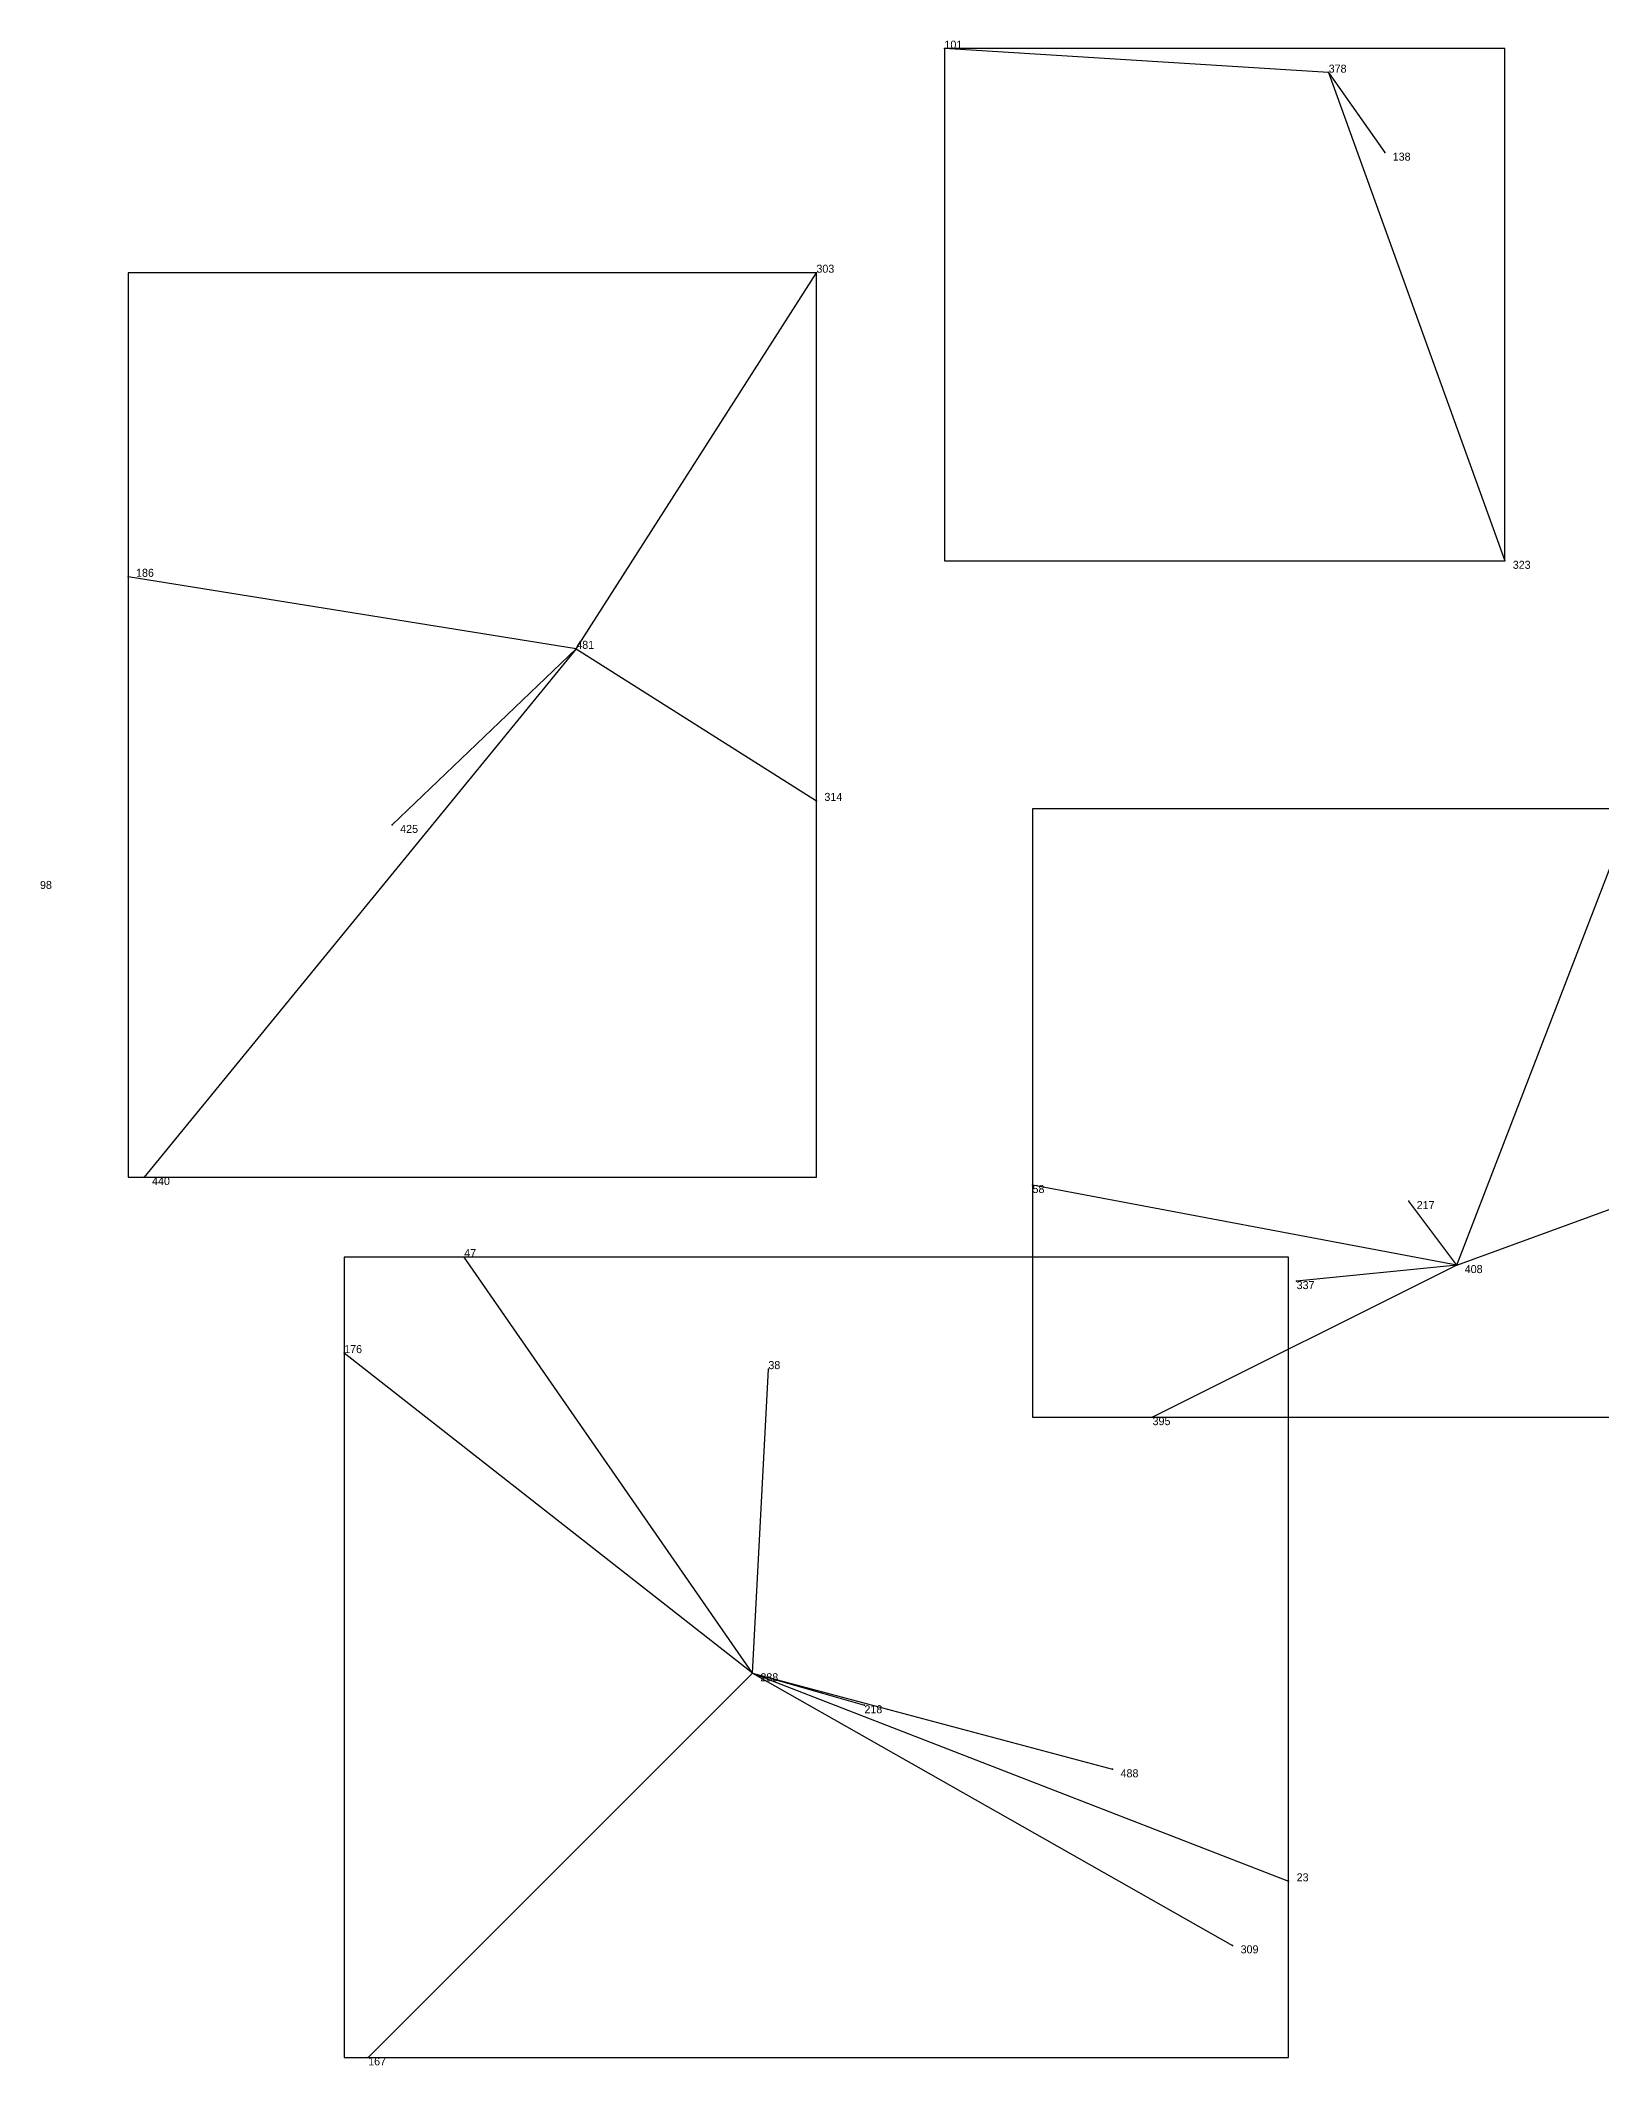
# Model space of a CAD drawing. Extents: x 0 to 1, y 0 to 1.
# Drawn here: x 0.2801 to 0.4751, y 0.74 to 0.993 of the extents above; entities that cross this region are included whole.
import ezdxf

# ---------------------------------------------------------------- set-up
doc = ezdxf.new("R2010")
doc.units = 0
for name, color, linetype in [('Clients', 3, 'CONTINUOUS'), ('Facilities', 3, 'CONTINUOUS'), ('Facilities_lines', 3, 'CONTINUOUS'), ('Min_max_boxes', 1, 'CONTINUOUS'), ('Normals', 1, 'CONTINUOUS'), ('Source_points', 5, 'CONTINUOUS'), ('Text', 3, 'CONTINUOUS')]:
    doc.layers.add(name, color=color, linetype=linetype)

msp = doc.modelspace()

# ---------------------------------------------------------------- linework, layer by layer
at = {"layer": 'Clients', "color": 5}
for p in [(0.393, 0.992), (0.448, 0.979), (0.377, 0.964), (0.463, 0.928), (0.291, 0.926), (0.377, 0.898), (0.324, 0.895), (0.293, 0.851), (0.404, 0.85), (0.451, 0.848), (0.333, 0.841), (0.437, 0.838), (0.318, 0.829), (0.371, 0.827), (0.419, 0.821), (0.383, 0.785), (0.414, 0.777), (0.436, 0.763), (0.429, 0.755), (0.321, 0.741)]:
    msp.add_point(p, dxfattribs=at)
at = {"layer": 'Facilities', "color": 3}
for p in [(0.441, 0.989), (0.347, 0.917), (0.457, 0.84), (0.369, 0.789)]:
    msp.add_point(p, dxfattribs=at)
at = {"layer": 'Facilities_lines', "color": 3}
for p, q in [((0.441, 0.989), (0.393, 0.992)), ((0.441, 0.989), (0.448, 0.979)), ((0.441, 0.989), (0.463, 0.928)), ((0.347, 0.917), (0.377, 0.964)), ((0.347, 0.917), (0.291, 0.926)), ((0.347, 0.917), (0.293, 0.851)), ((0.347, 0.917), (0.324, 0.895)), ((0.347, 0.917), (0.377, 0.898)), ((0.457, 0.84), (0.479, 0.897)), ((0.457, 0.84), (0.498, 0.855)), ((0.457, 0.84), (0.404, 0.85)), ((0.457, 0.84), (0.451, 0.848)), ((0.369, 0.789), (0.333, 0.841)), ((0.457, 0.84), (0.419, 0.821)), ((0.457, 0.84), (0.437, 0.838)), ((0.369, 0.789), (0.318, 0.829)), ((0.369, 0.789), (0.371, 0.827)), ((0.369, 0.789), (0.321, 0.741)), ((0.369, 0.789), (0.436, 0.763)), ((0.369, 0.789), (0.383, 0.785)), ((0.369, 0.789), (0.429, 0.755)), ((0.369, 0.789), (0.414, 0.777))]:
    msp.add_line(p, q, dxfattribs=at)
at = {"layer": 'Min_max_boxes', "color": 1}
for p, q in [((0.463, 0.992), (0.393, 0.992)), ((0.393, 0.992), (0.393, 0.928)), ((0.463, 0.992), (0.393, 0.992)), ((0.393, 0.992), (0.393, 0.928)), ((0.393, 0.992), (0.393, 0.992)), ((0.463, 0.928), (0.463, 0.992)), ((0.463, 0.928), (0.463, 0.992)), ((0.463, 0.992), (0.463, 0.992)), ((0.377, 0.964), (0.291, 0.964)), ((0.291, 0.964), (0.291, 0.851)), ((0.377, 0.964), (0.291, 0.964)), ((0.291, 0.964), (0.291, 0.851)), ((0.291, 0.964), (0.291, 0.964)), ((0.377, 0.851), (0.377, 0.964)), ((0.377, 0.851), (0.377, 0.964)), ((0.377, 0.964), (0.377, 0.964)), ((0.393, 0.928), (0.463, 0.928)), ((0.393, 0.928), (0.463, 0.928)), ((0.393, 0.928), (0.393, 0.928)), ((0.463, 0.928), (0.463, 0.928)), ((0.498, 0.897), (0.404, 0.897)), ((0.404, 0.897), (0.404, 0.821)), ((0.498, 0.897), (0.404, 0.897)), ((0.404, 0.897), (0.404, 0.821)), ((0.404, 0.897), (0.404, 0.897)), ((0.291, 0.851), (0.377, 0.851)), ((0.291, 0.851), (0.377, 0.851)), ((0.291, 0.851), (0.291, 0.851)), ((0.377, 0.851), (0.377, 0.851)), ((0.436, 0.841), (0.318, 0.841)), ((0.318, 0.841), (0.318, 0.741)), ((0.436, 0.841), (0.318, 0.841)), ((0.318, 0.841), (0.318, 0.741)), ((0.318, 0.841), (0.318, 0.841)), ((0.436, 0.741), (0.436, 0.841)), ((0.436, 0.741), (0.436, 0.841)), ((0.436, 0.841), (0.436, 0.841)), ((0.404, 0.821), (0.498, 0.821)), ((0.404, 0.821), (0.498, 0.821)), ((0.404, 0.821), (0.404, 0.821)), ((0.318, 0.741), (0.436, 0.741)), ((0.318, 0.741), (0.436, 0.741)), ((0.318, 0.741), (0.318, 0.741)), ((0.436, 0.741), (0.436, 0.741))]:
    msp.add_line(p, q, dxfattribs=at)
at = {"layer": 'Normals', "color": 1}
for p, q in [((0.393, 0.992), (0.393, 0.992, 0.1)), ((0.441, 0.989), (0.441, 0.989, 0.1)), ((0.448, 0.979), (0.448, 0.979, 0.1)), ((0.377, 0.964), (0.377, 0.964, 0.1)), ((0.463, 0.928), (0.463, 0.928, 0.1)), ((0.291, 0.926), (0.291, 0.926, 0.1)), ((0.347, 0.917), (0.347, 0.917, 0.1)), ((0.377, 0.898), (0.377, 0.898, 0.1)), ((0.324, 0.895), (0.324, 0.895, 0.1)), ((0.293, 0.851), (0.293, 0.851, 0.1)), ((0.404, 0.85), (0.404, 0.85, 0.1)), ((0.451, 0.848), (0.451, 0.848, 0.1)), ((0.333, 0.841), (0.333, 0.841, 0.1)), ((0.437, 0.838), (0.437, 0.838, 0.1)), ((0.457, 0.84), (0.457, 0.84, 0.1)), ((0.318, 0.829), (0.318, 0.829, 0.1)), ((0.371, 0.827), (0.371, 0.827, 0.1)), ((0.419, 0.821), (0.419, 0.821, 0.1)), ((0.369, 0.789), (0.369, 0.789, 0.1)), ((0.383, 0.785), (0.383, 0.785, 0.1)), ((0.414, 0.777), (0.414, 0.777, 0.1)), ((0.436, 0.763), (0.436, 0.763, 0.1)), ((0.429, 0.755), (0.429, 0.755, 0.1)), ((0.321, 0.741), (0.321, 0.741, 0.1))]:
    msp.add_line(p, q, dxfattribs=at)
at = {"layer": 'Source_points', "color": 5}
for p in [(0.393, 0.992), (0.441, 0.989), (0.448, 0.979), (0.377, 0.964), (0.463, 0.928), (0.291, 0.926), (0.347, 0.917), (0.377, 0.898), (0.324, 0.895), (0.293, 0.851), (0.404, 0.85), (0.451, 0.848), (0.333, 0.841), (0.437, 0.838), (0.457, 0.84), (0.318, 0.829), (0.371, 0.827), (0.419, 0.821), (0.369, 0.789), (0.383, 0.785), (0.414, 0.777), (0.436, 0.763), (0.429, 0.755), (0.321, 0.741)]:
    msp.add_point(p, dxfattribs=at)

# ---------------------------------------------------------------- texts
at = {"layer": 'Text', "color": 3}
for s, p in [('101', (0.393, 0.992)), ('378', (0.441, 0.989)), ('138', (0.449, 0.978)), ('303', (0.377, 0.964)), ('186', (0.292, 0.926)), ('323', (0.464, 0.927)), ('481', (0.347, 0.917)), ('314', (0.378, 0.898)), ('425', (0.325, 0.894)), ('98', (0.28, 0.887)), ('440', (0.294, 0.85)), ('58', (0.404, 0.849)), ('217', (0.452, 0.847)), ('47', (0.333, 0.841)), ('337', (0.437, 0.837)), ('408', (0.458, 0.839)), ('176', (0.318, 0.829)), ('38', (0.371, 0.827)), ('395', (0.419, 0.82)), ('288', (0.37, 0.788)), ('218', (0.383, 0.784)), ('488', (0.415, 0.776)), ('23', (0.437, 0.763)), ('309', (0.43, 0.754)), ('167', (0.321, 0.74))]:
    msp.add_text(s, height=0.001, dxfattribs=at).set_placement(p)

doc.saveas('drawing.dxf')
